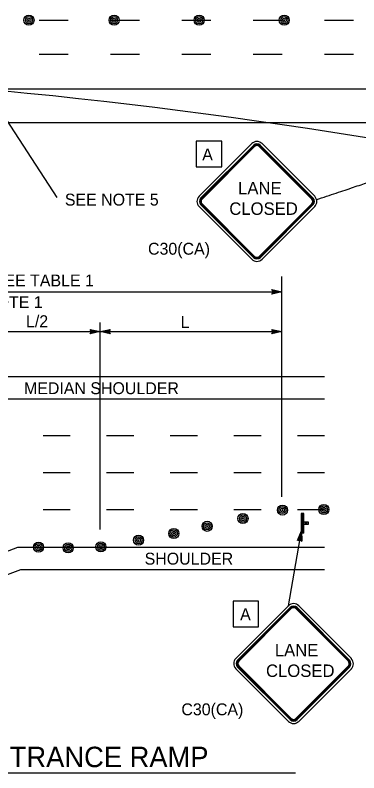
# Model space of a CAD drawing. Extents: x -893 to 867, y -474 to 712.
# Drawn here: x 209.3 to 411.3, y -45.4 to 399.5 of the extents above; entities that cross this region are included whole.
import ezdxf

# ---------------------------------------------------------------- set-up
doc = ezdxf.new("R2010")
doc.units = 0
for name, color, linetype in [('rd_ES', 7, 'Continuous'), ('rd_ETW', 7, 'Continuous'), ('tcd_PVMT-MARKER', 7, 'Continuous'), ('tcd_RAILING-anno', 7, 'Continuous'), ('tcd_SIGN-ROADSIDE', 7, 'Continuous'), ('temp_FLASHING-BEACON', 7, 'Continuous'), ('temp_TRAFFIC-CONES', 7, 'Continuous')]:
    doc.layers.add(name, color=color, linetype=linetype)

msp = doc.modelspace()

# ---------------------------------------------------------------- linework, layer by layer
at = {"layer": 'rd_ES'}
for p, q in [((-123.43, 356.34), (775.87, 356.34)), ((391.14, 174.06), (-30.43, 174.06)), ((210.73, 86.92), (-30.43, -4.47)), ((391.14, 86.92), (210.73, 86.92))]:
    msp.add_line(p, q, dxfattribs=at)
at = {"layer": 'rd_ETW'}
for p, q in [((-124.44, 336.54), (775.87, 336.54)), ((391.14, 187.13), (-30.43, 187.13)), ((212.5, 73.85), (-30.43, -18.22)), ((391.14, 73.85), (212.5, 73.85))]:
    msp.add_line(p, q, dxfattribs=at)
at = {"layer": 'tcd_PVMT-MARKER'}
for p, q in [((223.46, 396.54), (240.38, 396.54)), ((265.38, 396.54), (282.3, 396.54)), ((307.3, 396.54), (324.22, 396.54)), ((349.22, 396.54), (366.14, 396.54)), ((391.14, 396.54), (408.06, 396.54)), ((223.46, 376.54), (240.38, 376.54)), ((265.38, 376.54), (282.3, 376.54)), ((307.3, 376.54), (324.22, 376.54)), ((349.22, 376.54), (366.14, 376.54)), ((391.14, 376.54), (408.06, 376.54)), ((241.71, 152.4), (225.7, 152.4)), ((279.07, 152.4), (263.06, 152.4)), ((316.42, 152.4), (300.41, 152.4)), ((353.78, 152.4), (337.77, 152.4)), ((391.14, 152.4), (375.13, 152.4)), ((241.71, 130.74), (225.7, 130.74)), ((279.07, 130.74), (263.06, 130.74)), ((316.42, 130.74), (300.41, 130.74)), ((353.78, 130.74), (337.77, 130.74)), ((391.14, 130.74), (375.13, 130.74)), ((241.71, 109.08), (225.7, 109.08)), ((279.07, 109.08), (263.06, 109.08)), ((316.42, 109.08), (300.41, 109.08)), ((353.78, 109.08), (337.77, 109.08)), ((391.14, 109.08), (375.13, 109.08))]:
    msp.add_line(p, q, dxfattribs=at)
at = {"layer": 'tcd_RAILING-anno'}
for p, q in [((194.26, 353.04), (233.84, 292.47)), ((365.96, 116.62), (365.96, 246.05)), ((43.3, 237.02), (365.96, 237.02)), ((259.23, 97.47), (259.23, 219.02)), ((195.81, 213.7), (259.23, 213.7)), ((259.23, 213.7), (365.96, 213.7)), ((369.88, 52.72), (377.53, 96.62)), ((28.27, -45.39), (374, -45.39))]:
    msp.add_line(p, q, dxfattribs=at)
for points in [[(315.71, 325.44), (315.71, 310.44), (330.71, 310.44), (330.71, 325.44)], [(360.06, 238.34), (365.96, 237.02), (360.06, 235.71), (360.27, 236.06), (364.59, 237.02), (360.27, 237.99), (360.48, 237.64), (363.24, 237.02), (360.48, 236.41), (360.69, 236.76), (361.89, 237.02), (360.68, 237.29), (360.85, 237.02), (360.06, 235.71), (360.85, 237.02)], [(253.33, 215.02), (259.23, 213.7), (253.33, 212.39), (253.54, 212.74), (257.86, 213.7), (253.53, 214.67), (253.74, 214.32), (256.51, 213.71), (253.75, 213.09), (253.96, 213.44), (255.15, 213.71), (253.95, 213.98), (254.11, 213.7), (253.33, 212.39), (254.11, 213.7)], [(265.14, 212.38), (259.23, 213.7), (265.14, 215.01), (264.93, 214.66), (260.6, 213.71), (264.93, 212.73), (264.72, 213.08), (261.95, 213.7), (264.72, 214.32), (264.51, 213.97), (263.31, 213.7), (264.51, 213.43), (264.35, 213.7), (265.14, 215.01), (264.35, 213.7)], [(360.06, 215.02), (365.96, 213.7), (360.06, 212.39), (360.27, 212.74), (364.59, 213.7), (360.27, 214.67), (360.48, 214.32), (363.24, 213.71), (360.48, 213.09), (360.69, 213.44), (361.89, 213.71), (360.68, 213.98), (360.85, 213.7), (360.06, 212.39), (360.85, 213.7)], [(375.21, 91.03), (377.53, 96.62), (377.8, 90.57), (377.49, 90.84), (377.29, 95.27), (375.59, 91.17), (375.97, 91.32), (377.06, 93.94), (377.19, 91.11), (376.88, 91.38), (376.82, 92.6), (376.35, 91.46), (376.65, 91.58), (377.8, 90.57), (376.65, 91.58)], [(337.32, 55.39), (337.32, 40.39), (352.32, 40.39), (352.32, 55.39)]]:
    msp.add_lwpolyline(points, close=True, dxfattribs=at)
msp.add_arc((-109.41, -2911.58), 3281.39, 79.29726, 87.7239, dxfattribs=at)
msp.add_open_spline([(386.28, 291.15), (416.88, 301.35), (441.36, 309.8), (461.7, 317)], degree=2, dxfattribs=at)
at = {"layer": 'tcd_SIGN-ROADSIDE'}
for points in [[(348.31, 324.05), (317.43, 293.17)], [(349.33, 323.04), (318.45, 292.15)], [(349.67, 322.7), (318.78, 291.81)], [(350.01, 322.36), (319.12, 291.47)], [(383.61, 291.47), (352.72, 322.36)], [(383.95, 291.81), (353.06, 322.7)], [(384.29, 292.15), (353.4, 323.04)], [(385.31, 293.17), (354.42, 324.05)], [(317.43, 287.06), (348.31, 256.17)], [(318.45, 288.08), (349.33, 257.19)], [(318.78, 288.42), (349.67, 257.53)], [(319.12, 288.76), (350.01, 257.87)], [(352.72, 257.87), (383.61, 288.76)], [(353.06, 257.53), (383.95, 288.42)], [(353.4, 257.19), (384.29, 288.08)], [(354.42, 256.17), (385.31, 287.06)], [(369.88, 52.72), (338.99, 21.84)], [(370.9, 51.71), (340.01, 20.82)], [(371.23, 51.37), (340.35, 20.48)], [(371.57, 51.03), (340.69, 20.14)], [(405.17, 20.14), (374.29, 51.03)], [(405.51, 20.48), (374.63, 51.37)], [(405.85, 20.82), (374.97, 51.71)], [(406.87, 21.84), (375.99, 52.72)], [(338.99, 15.73), (369.88, -15.15)], [(340.01, 16.75), (370.9, -14.14)], [(340.35, 17.09), (371.23, -13.8)], [(340.69, 17.43), (371.57, -13.46)], [(374.29, -13.46), (405.17, 17.43)], [(374.63, -13.8), (405.51, 17.09)], [(374.97, -14.14), (405.85, 16.75)], [(375.99, -15.15), (406.87, 15.73)]]:
    msp.add_lwpolyline(points, dxfattribs=at)
for centre, radius, start, end in [((351.37, 321), 4.32, 45, 135), ((351.37, 321), 2.88, 45, 135), ((351.37, 321), 2.4, 45, 135), ((351.37, 321), 1.92, 45, 135), ((320.48, 290.11), 4.32, 135, 224.9999), ((320.48, 290.11), 2.88, 135, 224.9999), ((320.48, 290.11), 2.4, 135, 224.9999), ((320.48, 290.11), 1.92, 135, 224.9999), ((382.25, 290.11), 1.92, 315, 45), ((382.25, 290.11), 2.4, 315, 45), ((382.25, 290.11), 2.88, 315, 45), ((382.25, 290.11), 4.32, 315, 45), ((351.37, 259.23), 4.32, 225, 315), ((351.37, 259.23), 2.88, 225, 315), ((351.37, 259.23), 2.4, 225, 315), ((351.37, 259.23), 1.92, 225, 315), ((372.93, 49.67), 4.32, 45, 135), ((372.93, 49.67), 2.88, 45, 135), ((372.93, 49.67), 2.4, 45, 135), ((372.93, 49.67), 1.92, 45, 135), ((342.05, 18.78), 4.32, 135, 224.9999), ((342.05, 18.78), 2.88, 135, 224.9999), ((342.05, 18.78), 2.4, 135, 224.9999), ((342.05, 18.78), 1.92, 135, 224.9999), ((403.73, 18.64), 1.92, 315, 45), ((403.73, 18.64), 2.4, 315, 45), ((403.73, 18.64), 2.88, 315, 45), ((403.73, 18.64), 4.32, 315, 45), ((372.93, -12.1), 4.32, 225, 315), ((372.93, -12.1), 2.88, 225, 315), ((372.93, -12.1), 2.4, 225, 315), ((372.93, -12.1), 1.92, 225, 315)]:
    msp.add_arc(centre, radius, start, end, dxfattribs=at)
at = {"layer": 'temp_FLASHING-BEACON'}
for p, q in [((378.95, 106.96), (377.3, 106.96)), ((377.3, 106.96), (377.3, 95.4)), ((378.13, 106.96), (378.13, 95.4)), ((378.95, 95.4), (378.95, 106.96)), ((378.95, 102.01), (379.78, 102.01)), ((378.95, 101.18), (378.95, 101.18)), ((379.78, 100.36), (378.95, 100.36)), ((379.78, 102.01), (381.43, 102.01)), ((379.78, 102.01), (379.78, 100.36)), ((381.43, 100.36), (379.78, 100.36)), ((380.6, 102.01), (380.6, 100.36)), ((381.43, 102.01), (381.43, 100.36)), ((378.95, 95.4), (377.3, 95.4))]:
    msp.add_line(p, q, dxfattribs=at)
at = {"layer": 'temp_TRAFFIC-CONES'}
for centre, radius in [((217.44, 396.54), 2.97), ((217.44, 396.54), 2.08), ((217.44, 396.54), 1.19), ((217.44, 396.54), 0.297), ((267.44, 396.54), 2.97), ((267.44, 396.54), 2.08), ((267.44, 396.54), 1.19), ((267.44, 396.54), 0.297), ((317.44, 396.54), 2.97), ((317.44, 396.54), 2.08), ((317.44, 396.54), 1.19), ((317.44, 396.54), 0.297), ((367.44, 396.54), 2.97), ((367.44, 396.54), 2.08), ((367.44, 396.54), 1.19), ((367.44, 396.54), 0.297), ((366.39, 108.91), 2.97), ((390.7, 109.27), 2.97), ((390.7, 109.27), 2.08), ((343.17, 103.96), 2.97), ((366.39, 108.91), 2.08), ((366.39, 108.91), 1.19), ((366.39, 108.91), 0.297), ((390.7, 109.27), 1.19), ((390.7, 109.27), 0.297), ((322.13, 99.37), 2.97), ((343.17, 103.96), 2.08), ((343.17, 103.96), 1.19), ((343.17, 103.96), 0.297), ((302.54, 95.15), 2.97), ((322.13, 99.37), 2.08), ((322.13, 99.37), 1.19), ((322.13, 99.37), 0.297), ((281.86, 91.2), 2.97), ((302.54, 95.15), 2.08), ((302.54, 95.15), 1.19), ((302.54, 95.15), 0.297), ((223.09, 87.14), 2.97), ((223.09, 87.14), 2.08), ((240.5, 86.72), 2.97), ((259.73, 87.3), 2.97), ((259.73, 87.3), 2.08), ((281.86, 91.2), 2.08), ((281.86, 91.2), 1.19), ((281.86, 91.2), 0.297), ((223.09, 87.14), 1.19), ((223.09, 87.14), 0.297), ((240.5, 86.72), 2.08), ((240.5, 86.72), 1.19), ((240.5, 86.72), 0.297), ((259.73, 87.3), 1.19), ((259.73, 87.3), 0.297)]:
    msp.add_circle(centre, radius, dxfattribs=at)

# ---------------------------------------------------------------- texts
at = {"layer": 'tcd_RAILING-anno'}
for s, height, p in [('A', 7, (319.24, 314.19)), ('SEE NOTE 5', 7, (238.52, 287.69)), ('C30(CA)', 7, (287.39, 258.85)), ('CONE SPACING X SEE TABLE 1', 7, (113.57, 240.22)), ('AND NOTE 1', 7, (169.3, 227.48)), ('L/2', 7, (215.71, 216.29)), ('L', 7, (306.57, 215.85)), ('MEDIAN SHOULDER ', 7, (214.51, 176.96)), ('SHOULDER', 7, (285.41, 76.87)), ('A', 7, (341.51, 44.22)), ('C30(CA)', 7, (306.99, -11.6)), ('LANE CLOSURE AT ENTRANCE RAMP', 12, (30.48, -42.05))]:
    msp.add_text(s, height=height, dxfattribs=at).set_placement(p)
at = {"layer": 'tcd_SIGN-ROADSIDE'}
for s, p in [('LANE', (340.32, 294.31)), ('CLOSED', (335.15, 282.24)), ('LANE', (361.89, 22.98)), ('CLOSED', (356.71, 10.91))]:
    msp.add_text(s, height=7.32, dxfattribs=at).set_placement(p)

doc.saveas('drawing.dxf')
